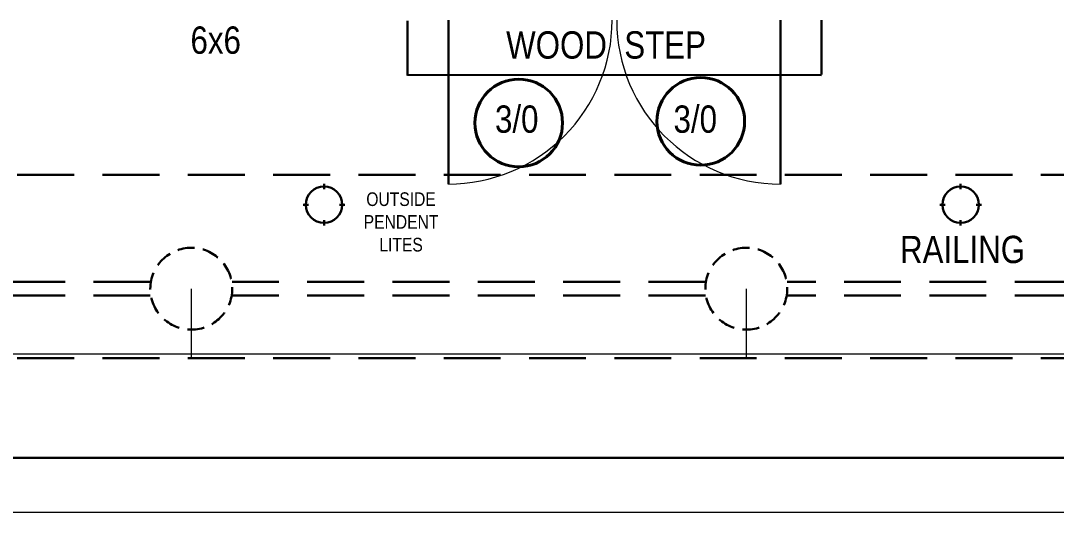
# Model space of a CAD drawing. Header units: inches. Extents: x -298 to 15350, y -6 to 2753.
# Drawn here: x 7244.1 to 7471.7, y 1245.8 to 1353.8 of the extents above; entities that cross this region are included whole.
import ezdxf

# ---------------------------------------------------------------- set-up
doc = ezdxf.new("R2010")
doc.units = ezdxf.units.IN
doc.header["$MEASUREMENT"] = 0
doc.linetypes.add('CENTER', pattern=[2, 1.25, -0.25, 0.25, -0.25])
doc.linetypes.add('HIDDEN', pattern=[0.375, 0.25, -0.125])
for name, color, linetype, lineweight in [('DOORS', 7, 'Continuous', 30), ('ELEC SYMBOLS', 7, 'Continuous', 20), ('FURNITURE', 33, 'Continuous', 25), ('NEW FRAMING', 6, 'Continuous', 30), ('ROOF', 7, 'HIDDEN', 30), ('WALL FRAMING', 9, 'CENTER', 30), ('WALLS', 7, 'Continuous', 30)]:
    doc.layers.add(name, color=color, linetype=linetype, lineweight=lineweight)
for name, color, linetype in [('TEXT', 7, 'Continuous'), ('TEXT80', 9, 'Continuous'), ('TITLE BLOCK', 7, 'Continuous')]:
    doc.layers.add(name, color=color, linetype=linetype)
doc.styles.add('ARCHENT', font='technical.ttf', dxfattribs={"height": 6})

msp = doc.modelspace()

# ---------------------------------------------------------------- linework, layer by layer
at = {"layer": 'DOORS', "color": 7, "lineweight": 30, "ltscale": 15}
msp.add_line((7338.09844, 1317.91014), (7338.09844, 1353.91014), dxfattribs=at)
at = {"layer": 'DOORS', "color": 7, "linetype": 'Continuous', "lineweight": 9, "ltscale": 25}
for centre, start, end in [((7338.09844, 1353.91014), 270, 0.0000378), ((7411.09844, 1353.91014), 180.0000624, 270)]:
    msp.add_arc(centre, 36, start, end, dxfattribs=at)
at = {"layer": 'ELEC SYMBOLS', "color": 1, "linetype": 'Continuous', "lineweight": 30, "ltscale": 150}
for p, q in [((7310.77224, 1316.77655), (7310.77224, 1317.97327)), ((7450.69777, 1316.77906), (7450.69777, 1317.97578)), ((7306.17388, 1313.37491), (7307.3706, 1313.37491)), ((7314.17388, 1313.37491), (7315.3706, 1313.37491)), ((7446.09941, 1313.37742), (7447.29613, 1313.37742)), ((7454.09941, 1313.37742), (7455.29613, 1313.37742)), ((7310.77224, 1308.77655), (7310.77224, 1309.97327)), ((7450.69777, 1308.77906), (7450.69777, 1309.97578))]:
    msp.add_line(p, q, dxfattribs=at)
at = {"layer": 'ELEC SYMBOLS', "color": 1, "lineweight": 30, "ltscale": 15}
for centre in [(7310.77224, 1313.37491), (7450.69777, 1313.37742)]:
    msp.add_circle(centre, 4, dxfattribs=at)
at = {"layer": 'FURNITURE', "color": 7, "linetype": 'Continuous', "lineweight": 30, "ltscale": 25}
for p, q in [((7329.0984, 1341.80325), (7329.10294, 1353.77966)), ((7420.09844, 1341.95536), (7420.10297, 1353.93177))]:
    msp.add_line(p, q, dxfattribs=at)
at = {"layer": 'NEW FRAMING', "color": 7, "lineweight": 30, "ltscale": 15}
msp.add_line((7411.09844, 1353.91014), (7411.09844, 1317.91014), dxfattribs=at)
at = {"layer": 'ROOF', "linetype": 'HIDDEN', "ltscale": 50}
for p, q in [((7224.59281, 1319.90935), (7787.59281, 1319.90935)), ((7272.59281, 1296.40935), (7237.50847, 1296.40935)), ((7394.59281, 1296.40935), (7290.59281, 1296.40935)), ((7512.59281, 1296.40935), (7412.59281, 1296.40935)), ((7272.59281, 1293.40935), (7237.50847, 1293.40935)), ((7394.59281, 1293.40935), (7290.59281, 1293.40935)), ((7512.59281, 1293.40935), (7412.59281, 1293.40935))]:
    msp.add_line(p, q, dxfattribs=at)
at = {"layer": 'ROOF', "linetype": 'Continuous', "lineweight": 20, "ltscale": 50}
msp.add_line((7220.0434, 1280.60633), (7757.59281, 1280.60633), dxfattribs=at)
at = {"layer": 'ROOF', "color": 7, "linetype": 'HIDDEN', "ltscale": 50}
msp.add_line((7224.59281, 1279.60633), (7787.59281, 1279.60633), dxfattribs=at)
at = {"layer": 'ROOF', "ltscale": 15}
for centre in [(7281.59281, 1294.90935), (7403.59281, 1294.90935)]:
    msp.add_circle(centre, 9, dxfattribs=at)
at = {"layer": 'TEXT', "color": 7, "linetype": 'Continuous', "lineweight": 40, "ltscale": 15}
for centre in [(7353.56881, 1331.33284), (7393.57559, 1331.6931)]:
    msp.add_circle(centre, 9.63369, dxfattribs=at)
at = {"layer": 'TITLE BLOCK', "color": 7, "linetype": 'Continuous', "lineweight": 30, "ltscale": 0.5}
msp.add_line((7146.5914, 1257.76553), (7926.57585, 1257.76553), dxfattribs=at)
at = {"layer": 'TITLE BLOCK', "color": 7, "linetype": 'Continuous', "lineweight": 0, "ltscale": 0.5}
msp.add_line((7122.5914, 1245.76553), (7938.57585, 1245.76553), dxfattribs=at)
at = {"layer": 'WALL FRAMING', "color": 9, "lineweight": 9, "ltscale": 15}
for p, q in [((7281.59281, 1294.90935), (7281.59281, 1279.90935)), ((7403.59281, 1294.90935), (7403.59281, 1279.90935))]:
    msp.add_line(p, q, dxfattribs=at)
at = {"layer": 'WALLS', "color": 7, "lineweight": 30, "ltscale": 15}
msp.add_line((7329.09844, 1341.89888), (7420.0984, 1341.8644), dxfattribs=at)

# ---------------------------------------------------------------- texts
at = {"layer": 'TEXT80', "color": 9, "char_height": 6, "width": 360.0625, "attachment_point": 5, "rotation": 0.0327705, "style": 'ARCHENT'}
for s, insert in [('{\\C7;6x6}', (7286.96409, 1349.50269)), ('{\\C7;RAILING}', (7451.12718, 1303.4865))]:
    msp.add_mtext(s, dxfattribs=dict(at, insert=insert))
at = {"layer": 'TEXT80', "color": 7, "char_height": 6, "width": 360.0625, "attachment_point": 5, "rotation": 0.0327705, "style": 'ARCHENT'}
for s, insert in [('WOOD  STEP', (7372.7642, 1348.44267)), ('3/0', (7353.13331, 1332.14344)), ('3/0', (7392.37541, 1332.14344))]:
    msp.add_mtext(s, dxfattribs=dict(at, insert=insert))
at = {"layer": 'TEXT80', "color": 6, "insert": (7327.70197, 1312.0687), "char_height": 3, "width": 360.0625, "attachment_point": 5, "rotation": 0.0327705, "style": 'ARCHENT'}
msp.add_mtext('\\A1;\\P{\\C1;OUTSIDE\\PPENDENT\\PLITES}', dxfattribs=at)

doc.saveas('drawing.dxf')
